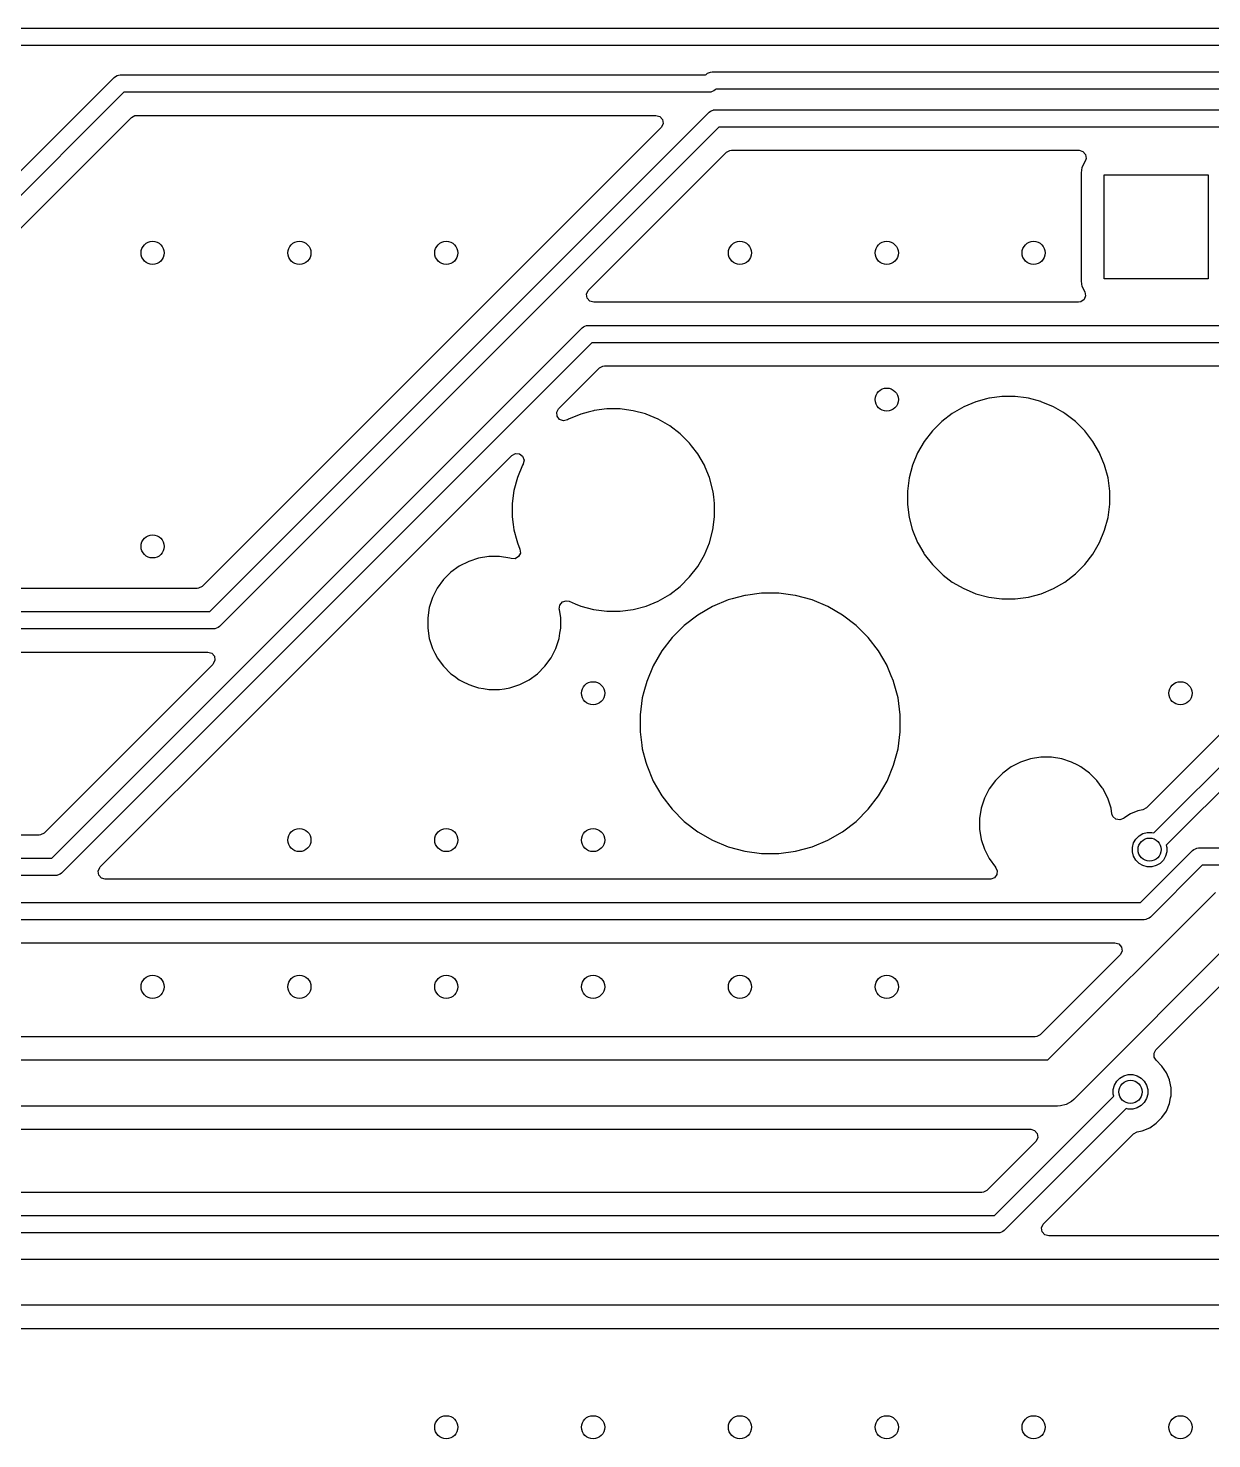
# Model space of a CAD drawing. Extents: x 2.6 to 14.2, y -9.4 to -3.8.
# Drawn here: x 5.999 to 6.805, y -8.438 to -7.478 of the extents above; entities that cross this region are included whole.
import ezdxf

# ---------------------------------------------------------------- set-up
doc = ezdxf.new("R2010")
doc.units = 0
doc.header["$MEASUREMENT"] = 0
doc.layers.add('BLACK', color=7, linetype='CONTINUOUS')

msp = doc.modelspace()

# ---------------------------------------------------------------- linework, layer by layer
at = {"layer": 'BLACK', "linetype": 'CONTINUOUS'}
for p, q in [((5.35059, -7.47752), (10.11837, -7.47752)), ((10.11592, -7.48933), (5.35303, -7.48933)), ((5.86684, -7.7013), (6.05707, -7.51107)), ((6.05707, -7.51107), (6.05797, -7.51034)), ((6.05797, -7.51034), (6.05921, -7.50982)), ((6.05921, -7.50982), (6.0601, -7.50946)), ((6.0601, -7.50946), (6.06125, -7.50934)), ((6.06125, -7.50934), (6.45978, -7.50934)), ((6.45978, -7.50934), (6.46013, -7.50899)), ((6.46013, -7.50899), (6.46102, -7.50826)), ((6.46102, -7.50826), (6.4619, -7.50789)), ((6.4619, -7.50789), (6.46315, -7.50738)), ((6.46315, -7.50738), (6.4643, -7.50726)), ((6.4643, -7.50726), (10.0976, -7.50726)), ((6.06369, -7.52115), (5.87519, -7.70966)), ((6.46222, -7.52115), (6.06369, -7.52115)), ((6.46338, -7.52104), (6.46222, -7.52115)), ((6.46426, -7.52067), (6.46338, -7.52104)), ((6.46551, -7.52016), (6.46426, -7.52067)), ((6.4664, -7.51942), (6.46551, -7.52016)), ((6.46675, -7.51907), (6.4664, -7.51942)), ((10.09515, -7.51907), (6.46675, -7.51907)), ((6.46316, -7.53405), (6.46496, -7.5333)), ((6.46496, -7.5333), (6.46529, -7.53317)), ((6.46529, -7.53317), (6.46644, -7.53306)), ((6.46644, -7.53306), (8.35972, -7.53306)), ((5.8924, -7.71475), (6.0688, -7.53835)), ((6.0688, -7.53835), (6.07121, -7.53703)), ((6.07121, -7.53703), (6.07225, -7.53692)), ((6.07225, -7.53692), (6.42604, -7.53692)), ((6.1221, -7.87495), (6.46227, -7.53478)), ((6.42604, -7.53692), (6.42868, -7.5377)), ((6.42868, -7.5377), (6.43048, -7.53978)), ((6.43088, -7.5425), (6.42973, -7.545)), ((6.43048, -7.53978), (6.43088, -7.5425)), ((6.46227, -7.53478), (6.46316, -7.53405)), ((6.4295, -7.54526), (6.117, -7.85776)), ((6.46889, -7.54487), (6.12872, -7.88503)), ((6.42973, -7.545), (6.4295, -7.54526)), ((8.35327, -7.54487), (6.46889, -7.54487)), ((6.42212, -7.61393), (6.47399, -7.56206)), ((6.47399, -7.56206), (6.4764, -7.56075)), ((6.4764, -7.56075), (6.47744, -7.56063)), ((6.47744, -7.56063), (6.71414, -7.56063)), ((6.71414, -7.56063), (6.71678, -7.56141)), ((6.71678, -7.56141), (6.71858, -7.56349)), ((6.71849, -7.56773), (6.71608, -7.57246)), ((6.71897, -7.56621), (6.71849, -7.56773)), ((6.71858, -7.56349), (6.71897, -7.56621)), ((6.71608, -7.57246), (6.7155, -7.57615)), ((6.7155, -7.57615), (6.7155, -7.6495)), ((6.73126, -7.64826), (6.73126, -7.57739)), ((6.73126, -7.57739), (6.80213, -7.57739)), ((6.80213, -7.57739), (6.80213, -7.64826)), ((6.38019, -7.65586), (6.42212, -7.61393)), ((6.80213, -7.64826), (6.73126, -7.64826)), ((6.37881, -7.65862), (6.37996, -7.65611)), ((6.37996, -7.65611), (6.38019, -7.65586)), ((6.7155, -7.6495), (6.71587, -7.65188)), ((6.71587, -7.65188), (6.71608, -7.65319)), ((6.71608, -7.65319), (6.71807, -7.65709)), ((6.71807, -7.65709), (6.71858, -7.6598)), ((6.3792, -7.66134), (6.37881, -7.65862)), ((6.38101, -7.66342), (6.3792, -7.66134)), ((6.38365, -7.66419), (6.38101, -7.66342)), ((6.71372, -7.66419), (6.38365, -7.66419)), ((6.71529, -7.66393), (6.71372, -7.66419)), ((6.71754, -7.66235), (6.71529, -7.66393)), ((6.71858, -7.6598), (6.71754, -7.66235)), ((6.0145, -8.04296), (6.37577, -7.68169)), ((6.37577, -7.68169), (6.37666, -7.68096)), ((6.37666, -7.68096), (6.37761, -7.68057)), ((6.37761, -7.68057), (6.37879, -7.68007)), ((6.37879, -7.68007), (6.37994, -7.67996)), ((6.37994, -7.67996), (6.94193, -7.67996)), ((6.38239, -7.69177), (6.02112, -8.05304)), ((6.94438, -7.69177), (6.38239, -7.69177)), ((6.35982, -7.73664), (6.38749, -7.70897)), ((6.38749, -7.70897), (6.38991, -7.70765)), ((6.38991, -7.70765), (6.39094, -7.70754)), ((6.39094, -7.70754), (6.94723, -7.70754)), ((6.64398, -7.73194), (6.63563, -7.7354)), ((6.65122, -7.73), (6.64398, -7.73194)), ((6.6527, -7.7296), (6.65122, -7.73)), ((6.65313, -7.72955), (6.6527, -7.7296)), ((6.66166, -7.72842), (6.65313, -7.72955)), ((6.67069, -7.72842), (6.66166, -7.72842)), ((6.66166, -7.72842), (6.66166, -7.72842)), ((6.67815, -7.72941), (6.67069, -7.72842)), ((6.67069, -7.72842), (6.67069, -7.72842)), ((6.67965, -7.7296), (6.67815, -7.72941)), ((6.68805, -7.73185), (6.67965, -7.7296)), ((6.68838, -7.73194), (6.68805, -7.73185)), ((6.69672, -7.7354), (6.68838, -7.73194)), ((6.35848, -7.73917), (6.35974, -7.73672)), ((6.35874, -7.74191), (6.35848, -7.73917)), ((6.36044, -7.74407), (6.35874, -7.74191)), ((6.35974, -7.73672), (6.35982, -7.73664)), ((6.36304, -7.74497), (6.36044, -7.74407)), ((6.36571, -7.74432), (6.36304, -7.74497)), ((6.3665, -7.74386), (6.36571, -7.74432)), ((6.37485, -7.74041), (6.3665, -7.74386)), ((6.3665, -7.74386), (6.3665, -7.74386)), ((6.37989, -7.73906), (6.37485, -7.74041)), ((6.38358, -7.73807), (6.37989, -7.73906)), ((6.38401, -7.73801), (6.38358, -7.73807)), ((6.39253, -7.73689), (6.38401, -7.73801)), ((6.40157, -7.73689), (6.39253, -7.73689)), ((6.39253, -7.73689), (6.39253, -7.73689)), ((6.40903, -7.73787), (6.40157, -7.73689)), ((6.40157, -7.73689), (6.40157, -7.73689)), ((6.41053, -7.73807), (6.40903, -7.73787)), ((6.41881, -7.74029), (6.41053, -7.73807)), ((6.41925, -7.74041), (6.41881, -7.74029)), ((6.4276, -7.74386), (6.41925, -7.74041)), ((6.43542, -7.74838), (6.4276, -7.74386)), ((6.4276, -7.74386), (6.4276, -7.74386)), ((6.62781, -7.73992), (6.62064, -7.74542)), ((6.63563, -7.7354), (6.62781, -7.73992)), ((6.63563, -7.7354), (6.63563, -7.7354)), ((6.70322, -7.73915), (6.69672, -7.7354)), ((6.69672, -7.7354), (6.69672, -7.7354)), ((6.70455, -7.73992), (6.70322, -7.73915)), ((6.71171, -7.74542), (6.70455, -7.73992)), ((6.44259, -7.75388), (6.43542, -7.74838)), ((6.44898, -7.76027), (6.44259, -7.75388)), ((6.44259, -7.75388), (6.44259, -7.75388)), ((6.61425, -7.7518), (6.60875, -7.75897)), ((6.62064, -7.74542), (6.61425, -7.7518)), ((6.7181, -7.7518), (6.71171, -7.74542)), ((6.71171, -7.74542), (6.71171, -7.74542)), ((6.71941, -7.75351), (6.7181, -7.7518)), ((6.7181, -7.7518), (6.7181, -7.7518)), ((6.7181, -7.7518), (6.7181, -7.7518)), ((6.7236, -7.75897), (6.71941, -7.75351)), ((6.45034, -7.76204), (6.44898, -7.76027)), ((6.44898, -7.76027), (6.44898, -7.76027)), ((6.44898, -7.76027), (6.44898, -7.76027)), ((6.45448, -7.76744), (6.45034, -7.76204)), ((6.60875, -7.75897), (6.60423, -7.7668)), ((6.72812, -7.7668), (6.7236, -7.75897)), ((6.7236, -7.75897), (6.7236, -7.75897)), ((6.7236, -7.75897), (6.7236, -7.75897)), ((6.24122, -7.85524), (6.32788, -7.76858)), ((6.32788, -7.76858), (6.3303, -7.76726)), ((6.3303, -7.76726), (6.33304, -7.76745)), ((6.33304, -7.76745), (6.33524, -7.7691)), ((6.33524, -7.7691), (6.33621, -7.77168)), ((6.33621, -7.77168), (6.33562, -7.77437)), ((6.45899, -7.77526), (6.45448, -7.76744)), ((6.45448, -7.76744), (6.45448, -7.76744)), ((6.45448, -7.76744), (6.45448, -7.76744)), ((6.60423, -7.7668), (6.60078, -7.77514)), ((6.60423, -7.7668), (6.60423, -7.7668)), ((6.72838, -7.76744), (6.72812, -7.7668)), ((6.72812, -7.7668), (6.72812, -7.7668)), ((6.72812, -7.7668), (6.72812, -7.7668)), ((6.73158, -7.77514), (6.72838, -7.76744)), ((6.33511, -7.77526), (6.33165, -7.78361)), ((6.33556, -7.77447), (6.33511, -7.77526)), ((6.33511, -7.77526), (6.33511, -7.77526)), ((6.33562, -7.77437), (6.33556, -7.77447)), ((6.45948, -7.77643), (6.45899, -7.77526)), ((6.45899, -7.77526), (6.45899, -7.77526)), ((6.45899, -7.77526), (6.45899, -7.77526)), ((6.46245, -7.78361), (6.45948, -7.77643)), ((6.60078, -7.77514), (6.59844, -7.78387)), ((6.73391, -7.78387), (6.73158, -7.77514)), ((6.32931, -7.79233), (6.32813, -7.80129)), ((6.33165, -7.78361), (6.32931, -7.79233)), ((6.32931, -7.79233), (6.32931, -7.79233)), ((6.46479, -7.79233), (6.46245, -7.78361)), ((6.46483, -7.79266), (6.46479, -7.79233)), ((6.46485, -7.79282), (6.46483, -7.79266)), ((6.46492, -7.7933), (6.46485, -7.79282)), ((6.59844, -7.78387), (6.59726, -7.79282)), ((6.59726, -7.79282), (6.59726, -7.80186)), ((6.59844, -7.78387), (6.59844, -7.78387)), ((6.73509, -7.79283), (6.73391, -7.78387)), ((6.73509, -7.80186), (6.73509, -7.79283)), ((6.32813, -7.80129), (6.32813, -7.81032)), ((6.46536, -7.79668), (6.46492, -7.7933)), ((6.46597, -7.80129), (6.46536, -7.79668)), ((6.46597, -7.81032), (6.46597, -7.80129)), ((6.59726, -7.80186), (6.59799, -7.80739)), ((6.73391, -7.81082), (6.73509, -7.80186)), ((6.32813, -7.81032), (6.32882, -7.81556)), ((6.46479, -7.81928), (6.46597, -7.81032)), ((6.59799, -7.80739), (6.59844, -7.81082)), ((6.59844, -7.81082), (6.60055, -7.8187)), ((6.73158, -7.81954), (6.73391, -7.81082)), ((6.95839, -7.81024), (6.76009, -8.00854)), ((6.32882, -7.81556), (6.32931, -7.81928)), ((6.32931, -7.81928), (6.33127, -7.82658)), ((6.46245, -7.82801), (6.46479, -7.81928)), ((6.60055, -7.8187), (6.60078, -7.81954)), ((6.60078, -7.81954), (6.60423, -7.82789)), ((6.72812, -7.82789), (6.73158, -7.81954)), ((6.33127, -7.82658), (6.33165, -7.82801)), ((6.33165, -7.82801), (6.33342, -7.83229)), ((6.45899, -7.83635), (6.46245, -7.82801)), ((6.60423, -7.82789), (6.60423, -7.82789)), ((6.60423, -7.82789), (6.60466, -7.82863)), ((6.60466, -7.82863), (6.6084, -7.8351)), ((6.7236, -7.83571), (6.72812, -7.82789)), ((6.76518, -8.02575), (6.96752, -7.82341)), ((6.29848, -7.8407), (6.29212, -7.84393)), ((6.30526, -7.83849), (6.29848, -7.8407)), ((6.29848, -7.8407), (6.29848, -7.8407)), ((6.3123, -7.83738), (6.30526, -7.83849)), ((6.31943, -7.83738), (6.3123, -7.83738)), ((6.3123, -7.83738), (6.3123, -7.83738)), ((6.32647, -7.83849), (6.31943, -7.83738)), ((6.31943, -7.83738), (6.31943, -7.83738)), ((6.32741, -7.8388), (6.32647, -7.83849)), ((6.33012, -7.83889), (6.32741, -7.8388)), ((6.33249, -7.83748), (6.33012, -7.83889)), ((6.33372, -7.83502), (6.33249, -7.83748)), ((6.33342, -7.83229), (6.33372, -7.83502)), ((6.45448, -7.84418), (6.45899, -7.83635)), ((6.6084, -7.8351), (6.60875, -7.83571)), ((6.60875, -7.83571), (6.61425, -7.84288)), ((6.7181, -7.84288), (6.7236, -7.83571)), ((6.97414, -7.83349), (6.77353, -8.0341)), ((6.28636, -7.84813), (6.28132, -7.85317)), ((6.29212, -7.84393), (6.28636, -7.84813)), ((6.28636, -7.84813), (6.28636, -7.84813)), ((6.44898, -7.85134), (6.45448, -7.84418)), ((6.61425, -7.84288), (6.61425, -7.84288)), ((6.61425, -7.84288), (6.62064, -7.84927)), ((6.62064, -7.84927), (6.62064, -7.84927)), ((6.62064, -7.84927), (6.62064, -7.84927)), ((6.62064, -7.84927), (6.62163, -7.85003)), ((6.62163, -7.85003), (6.62781, -7.85477)), ((6.70455, -7.85477), (6.71171, -7.84927)), ((6.71171, -7.84927), (6.7181, -7.84288)), ((6.71171, -7.84927), (6.71171, -7.84927)), ((6.71171, -7.84927), (6.71171, -7.84927)), ((6.7181, -7.84288), (6.7181, -7.84288)), ((6.7181, -7.84288), (6.7181, -7.84288)), ((6.11354, -7.85919), (5.43846, -7.85919)), ((6.11458, -7.85907), (6.11354, -7.85919)), ((6.117, -7.85776), (6.11458, -7.85907)), ((6.1548, -7.94166), (6.24122, -7.85524)), ((6.27712, -7.85893), (6.27389, -7.86529)), ((6.28132, -7.85317), (6.27712, -7.85893)), ((6.28132, -7.85317), (6.28132, -7.85317)), ((6.43542, -7.86323), (6.44259, -7.85773)), ((6.44259, -7.85773), (6.44898, -7.85134)), ((6.44259, -7.85773), (6.44259, -7.85773)), ((6.44259, -7.85773), (6.44259, -7.85773)), ((6.44898, -7.85134), (6.44898, -7.85134)), ((6.44898, -7.85134), (6.44898, -7.85134)), ((6.62781, -7.85477), (6.62781, -7.85477)), ((6.62781, -7.85477), (6.62781, -7.85477)), ((6.62781, -7.85477), (6.63563, -7.85928)), ((6.63563, -7.85928), (6.63563, -7.85928)), ((6.63563, -7.85928), (6.63563, -7.85929)), ((6.63563, -7.85929), (6.63923, -7.86077)), ((6.68838, -7.86274), (6.69672, -7.85928)), ((6.69672, -7.85928), (6.70455, -7.85477)), ((6.27389, -7.86529), (6.27168, -7.87207)), ((6.27389, -7.86529), (6.27389, -7.86529)), ((6.36058, -7.87046), (6.36235, -7.86836)), ((6.36235, -7.86836), (6.36497, -7.86755)), ((6.36497, -7.86755), (6.36691, -7.86792)), ((6.36691, -7.86792), (6.37112, -7.86966)), ((6.37112, -7.86966), (6.37485, -7.87121)), ((6.41925, -7.87121), (6.4276, -7.86775)), ((6.4276, -7.86775), (6.43542, -7.86323)), ((6.47526, -7.867), (6.46453, -7.87144)), ((6.47802, -7.86626), (6.47526, -7.867)), ((6.47526, -7.867), (6.47526, -7.867)), ((6.48648, -7.86399), (6.47802, -7.86626)), ((6.48703, -7.86392), (6.48648, -7.86399)), ((6.498, -7.86248), (6.48703, -7.86392)), ((6.50961, -7.86248), (6.498, -7.86248)), ((6.498, -7.86248), (6.498, -7.86248)), ((6.5192, -7.86374), (6.50961, -7.86248)), ((6.50961, -7.86248), (6.50961, -7.86248)), ((6.52113, -7.86399), (6.5192, -7.86374)), ((6.53234, -7.867), (6.52113, -7.86399)), ((6.54307, -7.87144), (6.53234, -7.867)), ((6.53234, -7.867), (6.53234, -7.867)), ((6.53234, -7.867), (6.53234, -7.867)), ((6.63923, -7.86077), (6.64398, -7.86274)), ((6.64398, -7.86274), (6.6527, -7.86508)), ((6.6527, -7.86508), (6.66166, -7.86626)), ((6.66166, -7.86626), (6.66166, -7.86626)), ((6.66166, -7.86626), (6.67069, -7.86626)), ((6.67069, -7.86626), (6.67965, -7.86508)), ((6.67069, -7.86626), (6.67069, -7.86626)), ((6.67965, -7.86508), (6.68838, -7.86274)), ((4.7127, -7.87495), (6.1221, -7.87495)), ((6.27168, -7.87207), (6.27057, -7.87911)), ((6.27057, -7.87911), (6.27057, -7.88624)), ((6.36022, -7.87319), (6.36058, -7.87046)), ((6.36028, -7.87354), (6.36022, -7.87319)), ((6.36116, -7.87911), (6.36028, -7.87354)), ((6.36116, -7.88624), (6.36116, -7.87911)), ((6.37485, -7.87121), (6.38358, -7.87354)), ((6.38358, -7.87354), (6.39253, -7.87472)), ((6.39253, -7.87472), (6.39253, -7.87472)), ((6.39253, -7.87472), (6.40157, -7.87472)), ((6.40157, -7.87472), (6.41053, -7.87354)), ((6.40157, -7.87472), (6.40157, -7.87472)), ((6.41053, -7.87354), (6.41925, -7.87121)), ((6.45447, -7.87725), (6.44526, -7.88432)), ((6.46453, -7.87144), (6.45447, -7.87725)), ((6.46453, -7.87144), (6.46453, -7.87144)), ((6.54308, -7.87144), (6.54307, -7.87144)), ((6.55313, -7.87725), (6.54308, -7.87144)), ((6.56235, -7.88432), (6.55313, -7.87725)), ((6.12454, -7.88676), (4.71515, -7.88676)), ((6.1257, -7.88665), (6.12454, -7.88676)), ((6.12675, -7.88621), (6.1257, -7.88665)), ((6.12782, -7.88577), (6.12675, -7.88621)), ((6.12872, -7.88503), (6.12782, -7.88577)), ((6.27057, -7.88624), (6.27168, -7.89328)), ((6.36062, -7.88965), (6.36116, -7.88624)), ((6.44526, -7.88432), (6.43705, -7.89253)), ((6.44526, -7.88432), (6.44526, -7.88432)), ((6.57056, -7.89253), (6.56235, -7.88432)), ((6.56235, -7.88432), (6.56235, -7.88432)), ((6.27168, -7.89328), (6.27389, -7.90006)), ((6.35784, -7.90006), (6.36004, -7.89328)), ((6.36004, -7.89328), (6.36062, -7.88965)), ((6.43705, -7.89253), (6.42997, -7.90175)), ((6.43705, -7.89253), (6.43705, -7.89253)), ((6.57763, -7.90175), (6.57056, -7.89253)), ((6.57056, -7.89253), (6.57056, -7.89253)), ((5.28383, -7.90253), (6.12084, -7.90253)), ((6.12084, -7.90253), (6.12348, -7.90331)), ((6.12348, -7.90331), (6.12528, -7.90539)), ((6.12568, -7.90811), (6.12453, -7.91061)), ((6.12528, -7.90539), (6.12568, -7.90811)), ((6.27389, -7.90006), (6.27389, -7.90006)), ((6.27389, -7.90006), (6.27554, -7.90331)), ((6.27554, -7.90331), (6.2768, -7.90578)), ((6.2768, -7.90578), (6.27712, -7.90641)), ((6.27712, -7.90641), (6.28132, -7.91218)), ((6.35041, -7.91218), (6.3546, -7.90641)), ((6.3546, -7.90641), (6.35784, -7.90006)), ((6.42997, -7.90175), (6.42417, -7.91181)), ((6.5834, -7.91174), (6.57763, -7.90175)), ((6.1243, -7.91087), (6.0094, -8.02576)), ((6.12453, -7.91061), (6.1243, -7.91087)), ((6.28132, -7.91218), (6.28132, -7.91218)), ((6.28132, -7.91218), (6.28636, -7.91722)), ((6.28636, -7.91722), (6.28636, -7.91722)), ((6.28636, -7.91722), (6.28872, -7.91894)), ((6.3396, -7.92141), (6.34537, -7.91722)), ((6.34537, -7.91722), (6.35041, -7.91218)), ((6.42417, -7.91181), (6.41972, -7.92254)), ((6.42417, -7.91181), (6.42417, -7.91181)), ((6.58344, -7.91181), (6.5834, -7.91174)), ((6.58625, -7.91859), (6.58344, -7.91181)), ((6.28872, -7.91894), (6.29212, -7.92141)), ((6.29212, -7.92141), (6.29433, -7.92254)), ((6.29433, -7.92254), (6.29848, -7.92465)), ((6.29848, -7.92465), (6.29848, -7.92465)), ((6.29848, -7.92465), (6.30187, -7.92575)), ((6.30187, -7.92575), (6.30526, -7.92685)), ((6.30526, -7.92685), (6.30852, -7.92737)), ((6.30852, -7.92737), (6.3123, -7.92797)), ((6.32284, -7.92743), (6.32647, -7.92685)), ((6.32647, -7.92685), (6.33325, -7.92465)), ((6.33325, -7.92465), (6.3396, -7.92141)), ((6.41972, -7.92254), (6.4178, -7.9297)), ((6.41972, -7.92254), (6.41972, -7.92254)), ((6.58781, -7.92237), (6.58625, -7.91859)), ((6.58788, -7.92254), (6.58781, -7.92237)), ((6.59089, -7.93376), (6.58788, -7.92254)), ((6.3123, -7.92797), (6.3123, -7.92797)), ((6.3123, -7.92797), (6.31943, -7.92797)), ((6.31943, -7.92797), (6.32284, -7.92743)), ((6.41672, -7.93376), (6.4152, -7.94527)), ((6.4178, -7.9297), (6.41672, -7.93376)), ((6.41672, -7.93376), (6.41672, -7.93376)), ((6.59241, -7.94527), (6.59089, -7.93376)), ((6.04758, -8.04889), (6.15119, -7.94527)), ((6.15119, -7.94527), (6.1548, -7.94166)), ((6.4152, -7.94527), (6.4152, -7.95689)), ((6.59241, -7.95689), (6.59241, -7.94527)), ((6.4152, -7.95689), (6.41638, -7.96584)), ((6.59089, -7.9684), (6.59241, -7.95689)), ((6.41638, -7.96584), (6.41672, -7.9684)), ((6.41672, -7.9684), (6.41916, -7.97751)), ((6.58788, -7.97962), (6.59089, -7.9684)), ((6.68113, -7.9753), (6.67435, -7.97751)), ((6.68818, -7.97419), (6.68113, -7.9753)), ((6.69531, -7.97419), (6.68818, -7.97419)), ((6.68818, -7.97419), (6.68818, -7.97419)), ((6.70235, -7.9753), (6.69531, -7.97419)), ((6.69531, -7.97419), (6.69531, -7.97419)), ((6.70913, -7.97751), (6.70235, -7.9753)), ((6.41916, -7.97751), (6.41972, -7.97962)), ((6.41972, -7.97962), (6.41972, -7.97962)), ((6.41972, -7.97962), (6.42417, -7.99035)), ((6.58344, -7.99035), (6.58788, -7.97962)), ((6.66223, -7.98493), (6.65719, -7.98997)), ((6.668, -7.98074), (6.66223, -7.98493)), ((6.66223, -7.98493), (6.66223, -7.98493)), ((6.67435, -7.97751), (6.668, -7.98074)), ((6.67435, -7.97751), (6.67435, -7.97751)), ((6.71328, -7.97962), (6.70913, -7.97751)), ((6.70913, -7.97751), (6.70913, -7.97751)), ((6.71548, -7.98074), (6.71328, -7.97962)), ((6.72125, -7.98493), (6.71548, -7.98074)), ((6.71548, -7.98074), (6.71548, -7.98074)), ((6.71548, -7.98074), (6.71548, -7.98074)), ((6.72629, -7.98997), (6.72125, -7.98493)), ((6.72125, -7.98493), (6.72125, -7.98493)), ((6.42417, -7.99035), (6.42417, -7.99035)), ((6.42417, -7.99035), (6.42997, -8.00041)), ((6.57763, -8.00041), (6.58344, -7.99035)), ((6.65719, -7.98998), (6.653, -7.99574)), ((6.65719, -7.98997), (6.65719, -7.98998)), ((6.72629, -7.98998), (6.72629, -7.98997)), ((6.72995, -7.99501), (6.72629, -7.98998)), ((6.42997, -8.00041), (6.43705, -8.00962)), ((6.57056, -8.00962), (6.57763, -8.00041)), ((6.64976, -8.0021), (6.64756, -8.00888)), ((6.653, -7.99574), (6.64976, -8.0021)), ((6.64976, -8.0021), (6.64976, -8.0021)), ((6.73048, -7.99574), (6.72995, -7.99501)), ((6.7326, -7.9999), (6.73048, -7.99574)), ((6.73372, -8.0021), (6.7326, -7.9999)), ((6.73592, -8.00888), (6.73372, -8.0021)), ((6.73372, -8.0021), (6.73372, -8.0021)), ((6.43705, -8.00962), (6.43705, -8.00962)), ((6.43705, -8.00962), (6.44526, -8.01784)), ((6.56235, -8.01784), (6.57056, -8.00962)), ((6.64756, -8.00888), (6.64645, -8.01592)), ((6.73654, -8.01278), (6.73592, -8.00888)), ((6.73718, -8.01454), (6.73654, -8.01278)), ((6.74914, -8.01263), (6.74462, -8.01565)), ((6.75416, -8.01056), (6.74914, -8.01263)), ((6.74914, -8.01263), (6.74914, -8.01263)), ((6.75759, -8.00987), (6.75416, -8.01056)), ((6.75416, -8.01056), (6.75416, -8.01056)), ((6.75767, -8.00986), (6.75759, -8.00987)), ((6.76009, -8.00854), (6.75767, -8.00986)), ((6.44526, -8.01784), (6.44526, -8.01784)), ((6.44526, -8.01784), (6.45447, -8.02491)), ((6.55313, -8.02491), (6.56235, -8.01784)), ((6.64645, -8.01592), (6.64645, -8.02305)), ((6.64645, -8.02305), (6.64756, -8.03009)), ((6.73921, -8.0164), (6.73718, -8.01454)), ((6.74193, -8.01686), (6.73921, -8.0164)), ((6.74446, -8.01579), (6.74193, -8.01686)), ((6.74462, -8.01565), (6.74446, -8.01579)), ((6.00595, -8.02719), (4.20924, -8.02719)), ((6.00699, -8.02708), (6.00595, -8.02719)), ((6.0094, -8.02576), (6.00699, -8.02708)), ((6.45447, -8.02491), (6.46453, -8.03071)), ((6.46453, -8.03071), (6.46453, -8.03071)), ((6.46453, -8.03071), (6.46453, -8.03071)), ((6.46453, -8.03071), (6.47526, -8.03516)), ((6.53234, -8.03516), (6.54308, -8.03071)), ((6.54308, -8.03071), (6.55313, -8.02491)), ((6.64756, -8.03009), (6.64976, -8.03687)), ((6.75049, -8.03553), (6.75129, -8.03255)), ((6.75129, -8.03255), (6.75283, -8.02988)), ((6.75283, -8.02988), (6.75501, -8.0277)), ((6.75501, -8.0277), (6.75768, -8.02616)), ((6.75768, -8.02616), (6.76066, -8.02536)), ((6.76066, -8.02536), (6.76374, -8.02536)), ((6.76374, -8.02536), (6.76518, -8.02575)), ((6.47526, -8.03516), (6.48648, -8.03817)), ((6.48648, -8.03817), (6.498, -8.03968)), ((6.498, -8.03968), (6.498, -8.03968)), ((6.498, -8.03968), (6.50961, -8.03968)), ((6.50961, -8.03968), (6.52113, -8.03817)), ((6.50961, -8.03968), (6.50961, -8.03968)), ((6.52113, -8.03817), (6.53234, -8.03516)), ((6.64976, -8.03687), (6.64976, -8.03687)), ((6.64976, -8.03687), (6.653, -8.04322)), ((6.75049, -8.03862), (6.75049, -8.03553)), ((6.75129, -8.04159), (6.75049, -8.03862)), ((6.75283, -8.04426), (6.75129, -8.04159)), ((6.75609, -8.07299), (6.7914, -8.03768)), ((6.77311, -8.04159), (6.77157, -8.04426)), ((6.77391, -8.03862), (6.77311, -8.04159)), ((6.77353, -8.0341), (6.77391, -8.03553)), ((6.77391, -8.03553), (6.77391, -8.03862)), ((6.7914, -8.03768), (6.79229, -8.03694)), ((6.79229, -8.03694), (6.79354, -8.03643)), ((6.79354, -8.03643), (6.79442, -8.03606)), ((6.79442, -8.03606), (6.79557, -8.03595)), ((6.79557, -8.03595), (7.73517, -8.03595)), ((4.21209, -8.04296), (6.0145, -8.04296)), ((6.04619, -8.05164), (6.04734, -8.04914)), ((6.04659, -8.05437), (6.04619, -8.05164)), ((6.04734, -8.04914), (6.04758, -8.04889)), ((6.653, -8.04322), (6.65719, -8.04899)), ((6.65719, -8.04899), (6.65732, -8.04914)), ((6.65732, -8.04914), (6.65725, -8.04919)), ((6.65725, -8.04919), (6.65841, -8.0513)), ((6.65841, -8.0513), (6.65821, -8.05404)), ((6.75501, -8.04645), (6.75283, -8.04426)), ((6.75768, -8.04799), (6.75501, -8.04645)), ((6.76066, -8.04878), (6.75768, -8.04799)), ((6.76374, -8.04878), (6.76066, -8.04878)), ((6.79802, -8.04776), (6.76271, -8.08307)), ((6.76672, -8.04799), (6.76374, -8.04878)), ((6.76939, -8.04645), (6.76672, -8.04799)), ((6.77157, -8.04426), (6.76939, -8.04645)), ((7.73272, -8.04776), (6.79802, -8.04776)), ((6.01695, -8.05477), (4.21454, -8.05477)), ((6.0181, -8.05465), (6.01695, -8.05477)), ((6.0196, -8.05403), (6.0181, -8.05465)), ((6.02023, -8.05377), (6.0196, -8.05403)), ((6.02112, -8.05304), (6.02023, -8.05377)), ((6.04839, -8.05645), (6.04659, -8.05437)), ((6.05103, -8.05722), (6.04839, -8.05645)), ((6.65364, -8.05722), (6.05103, -8.05722)), ((6.65398, -8.05721), (6.65364, -8.05722)), ((6.65656, -8.05625), (6.65398, -8.05721)), ((6.65821, -8.05404), (6.65656, -8.05625)), ((6.69289, -8.18035), (6.80697, -8.06627)), ((4.38206, -8.07299), (6.75609, -8.07299)), ((6.75853, -8.0848), (4.38451, -8.0848)), ((6.75968, -8.08469), (6.75853, -8.0848)), ((6.76057, -8.08432), (6.75968, -8.08469)), ((6.76181, -8.0838), (6.76057, -8.08432)), ((6.76271, -8.08307), (6.76181, -8.0838)), ((6.82463, -8.09315), (6.71054, -8.20723)), ((4.39306, -8.10057), (6.73859, -8.10057)), ((6.74204, -8.1089), (6.68779, -8.16315)), ((6.73859, -8.10057), (6.74122, -8.10134)), ((6.74122, -8.10134), (6.74303, -8.10342)), ((6.74227, -8.10865), (6.74204, -8.1089)), ((6.74342, -8.10614), (6.74227, -8.10865)), ((6.74303, -8.10342), (6.74342, -8.10614)), ((6.76654, -8.17353), (6.82973, -8.11035)), ((6.68433, -8.16458), (5.14758, -8.16458)), ((6.68537, -8.16447), (6.68433, -8.16458)), ((6.68779, -8.16315), (6.68537, -8.16447)), ((6.76528, -8.17574), (6.76654, -8.17353)), ((6.76535, -8.17849), (6.76528, -8.17574)), ((5.15069, -8.18035), (6.69289, -8.18035)), ((6.76667, -8.18043), (6.76535, -8.17849)), ((6.76661, -8.18049), (6.76667, -8.18043)), ((6.77062, -8.1845), (6.76661, -8.18049)), ((6.77364, -8.18902), (6.77062, -8.1845)), ((6.77062, -8.1845), (6.77062, -8.1845)), ((6.73828, -8.19756), (6.73983, -8.19489)), ((6.73983, -8.19489), (6.74201, -8.19271)), ((6.74201, -8.19271), (6.74468, -8.19117)), ((6.74468, -8.19117), (6.74766, -8.19037)), ((6.74766, -8.19037), (6.75074, -8.19037)), ((6.75074, -8.19037), (6.75372, -8.19117)), ((6.75372, -8.19117), (6.75639, -8.19271)), ((6.75639, -8.19271), (6.75857, -8.19489)), ((6.75857, -8.19489), (6.76011, -8.19756)), ((6.7757, -8.194), (6.77364, -8.18902)), ((6.77364, -8.18902), (6.77364, -8.18902)), ((6.77572, -8.19404), (6.7757, -8.194)), ((6.77678, -8.19937), (6.77572, -8.19404)), ((6.77572, -8.19404), (6.77572, -8.19404)), ((6.77572, -8.19404), (6.77572, -8.19404)), ((6.65652, -8.28641), (6.73787, -8.20506)), ((6.73749, -8.20054), (6.73828, -8.19756)), ((6.73749, -8.20362), (6.73749, -8.20054)), ((6.73787, -8.20506), (6.73749, -8.20362)), ((6.76011, -8.19756), (6.76091, -8.20054)), ((6.76091, -8.20362), (6.76011, -8.2066)), ((6.76091, -8.20054), (6.76091, -8.20362)), ((6.77652, -8.20608), (6.77678, -8.2048)), ((6.77678, -8.2048), (6.77678, -8.19937)), ((6.69941, -8.21185), (5.15069, -8.21185)), ((6.74622, -8.21341), (6.66314, -8.29649)), ((6.70146, -8.21171), (6.69941, -8.21185)), ((6.70544, -8.21065), (6.70146, -8.21171)), ((6.709, -8.20859), (6.70544, -8.21065)), ((6.71054, -8.20723), (6.709, -8.20859)), ((6.74766, -8.21379), (6.74622, -8.21341)), ((6.75074, -8.21379), (6.74766, -8.21379)), ((6.75372, -8.21299), (6.75074, -8.21379)), ((6.75639, -8.21145), (6.75372, -8.21299)), ((6.75857, -8.20927), (6.75639, -8.21145)), ((6.76011, -8.2066), (6.75857, -8.20927)), ((6.77062, -8.21966), (6.77364, -8.21515)), ((6.77364, -8.21515), (6.77572, -8.21013)), ((6.77572, -8.21013), (6.77652, -8.20608)), ((6.76226, -8.22652), (6.76678, -8.2235)), ((6.76678, -8.2235), (6.77062, -8.21966)), ((5.14758, -8.22761), (6.68123, -8.22761)), ((6.68123, -8.22761), (6.68387, -8.22839)), ((6.68387, -8.22839), (6.68567, -8.23047)), ((6.68606, -8.23319), (6.68492, -8.23569)), ((6.68567, -8.23047), (6.68606, -8.23319)), ((6.72059, -8.26134), (6.75131, -8.23062)), ((6.75131, -8.23062), (6.75372, -8.2293)), ((6.75372, -8.2293), (6.7538, -8.22929)), ((6.7538, -8.22929), (6.75724, -8.2286)), ((6.75724, -8.2286), (6.76226, -8.22652)), ((6.68468, -8.23595), (6.66424, -8.25639)), ((6.68492, -8.23569), (6.68468, -8.23595)), ((6.66424, -8.25639), (6.65142, -8.26921)), ((6.69003, -8.2919), (6.72059, -8.26134)), ((6.64797, -8.27064), (5.18602, -8.27064)), ((6.64901, -8.27053), (6.64797, -8.27064)), ((6.65142, -8.26921), (6.64901, -8.27053)), ((5.17745, -8.28641), (6.65652, -8.28641)), ((6.68865, -8.29466), (6.68979, -8.29215)), ((6.68979, -8.29215), (6.69003, -8.2919)), ((6.65897, -8.29822), (5.17745, -8.29822)), ((6.66012, -8.2981), (6.65897, -8.29822)), ((6.6614, -8.29758), (6.66012, -8.2981)), ((6.66225, -8.29722), (6.6614, -8.29758)), ((6.66314, -8.29649), (6.66225, -8.29722)), ((6.68904, -8.29738), (6.68865, -8.29466)), ((6.69084, -8.29946), (6.68904, -8.29738)), ((6.69348, -8.30023), (6.69084, -8.29946)), ((6.98535, -8.30023), (6.69348, -8.30023)), ((5.01473, -8.316), (6.98433, -8.316)), ((6.97781, -8.3475), (5.01473, -8.3475)), ((5.03473, -8.36326), (6.96926, -8.36326))]:
    msp.add_line(p, q, dxfattribs=at)
at = {"layer": 'BLACK'}
for centre in [(6.08323, -7.63054), (6.18323, -7.63054), (6.28323, -7.63054), (6.48323, -7.63054), (6.58323, -7.63054), (6.68323, -7.63054), (6.58323, -7.73054), (6.08323, -7.83054), (6.38323, -7.93054), (6.78323, -7.93054), (6.18323, -8.03054), (6.28323, -8.03054), (6.38323, -8.03054), (6.7622, -8.03707), (6.08323, -8.13054), (6.18323, -8.13054), (6.28323, -8.13054), (6.38323, -8.13054), (6.48323, -8.13054), (6.58323, -8.13054), (6.7492, -8.20208), (6.28323, -8.43054), (6.38323, -8.43054), (6.48323, -8.43054), (6.58323, -8.43054), (6.68323, -8.43054), (6.78323, -8.43054)]:
    msp.add_circle(centre, 0.00787, dxfattribs=at)

doc.saveas('drawing.dxf')
